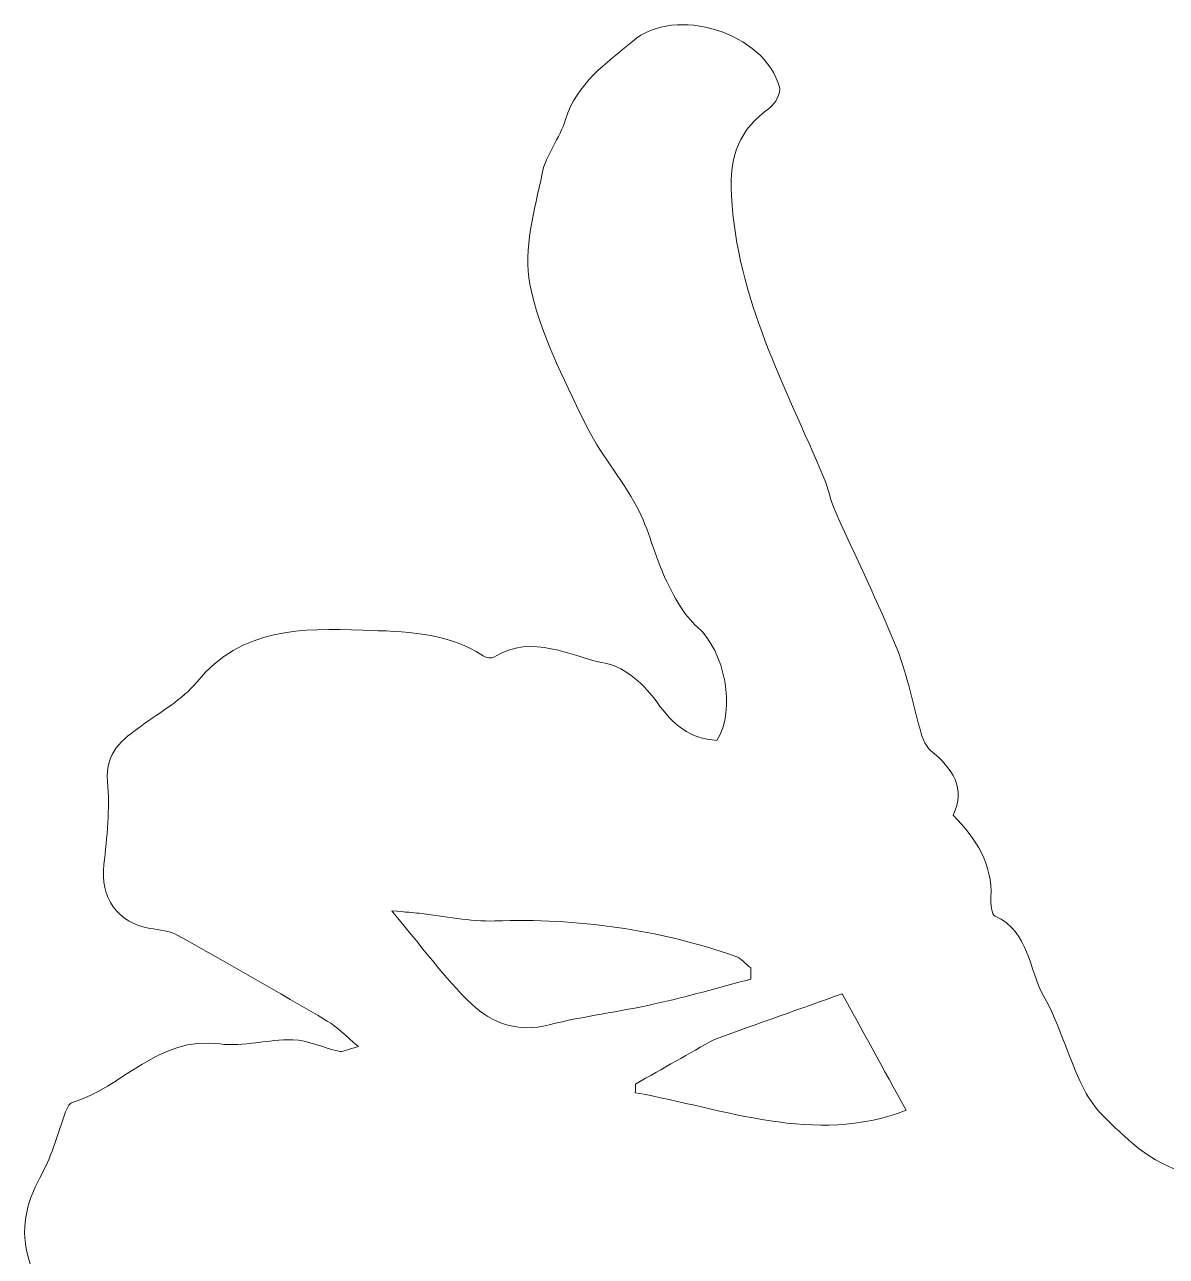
# Model space of a CAD drawing. Header units: inches. Extents: x -3733042 to -3450527, y 579159 to 997713.
# Drawn here: x -3678061.3 to -3677662.2, y 795868.8 to 796299.6 of the extents above; entities that cross this region are included whole.
import ezdxf

# ---------------------------------------------------------------- set-up
doc = ezdxf.new("R2010")
doc.units = ezdxf.units.IN
doc.header["$LTSCALE"] = 1000
doc.header["$MEASUREMENT"] = 0
doc.layers.get('0').update_dxf_attribs({"lineweight": 18})

msp = doc.modelspace()

# ---------------------------------------------------------------- linework, layer by layer
for points in [[(-3677848.85, 796293.74), (-3677833.74, 796306.66), (-3677802.6, 796296.78), (-3677797.4, 796277.69)], [(-3677872.17, 796266.42), (-3677868.36, 796279.14), (-3677857.96, 796285.96), (-3677848.85, 796293.74)], [(-3677797.4, 796277.69), (-3677796.92, 796275.69), (-3677798.86, 796271.94), (-3677800.73, 796270.55)], [(-3677800.73, 796270.55), (-3677811.45, 796262.87), (-3677815.01, 796254.02), (-3677814.23, 796239.87)], [(-3677880.41, 796247.52), (-3677879.09, 796254.08), (-3677874.18, 796259.89), (-3677872.17, 796266.42)], [(-3677884.71, 796208.8), (-3677887.16, 796220.98), (-3677882.96, 796234.74), (-3677880.41, 796247.52)], [(-3677814.23, 796239.87), (-3677812.29, 796203.7), (-3677795.37, 796173.11), (-3677781.87, 796141.14)], [(-3677865.52, 796160.42), (-3677873.01, 796176.08), (-3677881.28, 796192.04), (-3677884.71, 796208.8)], [(-3677847.24, 796130.93), (-3677852.67, 796141.14), (-3677860.58, 796150.05), (-3677865.52, 796160.42)], [(-3677781.87, 796141.14), (-3677780.32, 796137.39), (-3677779.61, 796133.29), (-3677777.99, 796129.57)], [(-3677837.23, 796105.71), (-3677841.1, 796113.88), (-3677843.04, 796122.98), (-3677847.24, 796130.93)], [(-3677777.99, 796129.57), (-3677770.76, 796113.39), (-3677762.88, 796097.53), (-3677756.29, 796081.16)], [(-3677826.05, 796088.88), (-3677830.96, 796093.14), (-3677834.39, 796099.63), (-3677837.23, 796105.71)], [(-3678001.04, 796069.76), (-3677985.47, 796088.81), (-3677964.29, 796088.49), (-3677943.1, 796087.81)], [(-3677943.1, 796087.81), (-3677928.66, 796087.33), (-3677913.9, 796087.33), (-3677900.98, 796078.8)], [(-3677819.33, 796049.25), (-3677812.36, 796060.04), (-3677816.69, 796080.58), (-3677826.05, 796088.88)], [(-3677897.24, 796078.38), (-3677883.61, 796086.84), (-3677870.62, 796078.54), (-3677857.83, 796076.12)], [(-3677900.98, 796078.8), (-3677900.01, 796078.19), (-3677898.08, 796077.86), (-3677897.24, 796078.38)], [(-3677756.29, 796081.16), (-3677752.51, 796071.73), (-3677750.73, 796061.49), (-3677747.83, 796051.7)], [(-3677857.83, 796076.12), (-3677851.24, 796074.86), (-3677844.4, 796068.47), (-3677840.23, 796062.59)], [(-3678020.52, 796054.32), (-3678013.83, 796059.23), (-3678006.21, 796063.46), (-3678001.04, 796069.76)], [(-3677840.23, 796062.59), (-3677834.71, 796054.8), (-3677828.77, 796049.8), (-3677819.33, 796049.25)], [(-3678032.34, 796035.01), (-3678033.27, 796045.15), (-3678027.17, 796049.48), (-3678020.52, 796054.32)], [(-3677747.83, 796051.7), (-3677747.25, 796049.54), (-3677746.18, 796047.12), (-3677744.57, 796045.76)], [(-3677744.57, 796045.76), (-3677736.85, 796039.46), (-3677732.07, 796032.39), (-3677736.72, 796023.12)], [(-3678033.6, 796005.84), (-3678032.5, 796015.47), (-3678031.47, 796025.35), (-3678032.34, 796035.01)], [(-3677736.72, 796023.12), (-3677728.51, 796014.59), (-3677722.96, 796006), (-3677723.47, 795994.38)], [(-3678017.51, 795983.52), (-3678028.88, 795985.36), (-3678035.02, 795994.41), (-3678033.6, 796005.84)], [(-3677723.47, 795994.38), (-3677723.6, 795992.11), (-3677723.25, 795988.37), (-3677721.99, 795987.82)], [(-3677923.33, 795988.79), (-3677925.5, 795988.98), (-3677927.66, 795989.21), (-3677932.99, 795989.69)], [(-3677932.99, 795989.69), (-3677922.49, 795977.22), (-3677914.61, 795966.21), (-3677905.02, 795957.01)], [(-3677896.95, 795986.11), (-3677905.7, 795985.82), (-3677914.55, 795987.82), (-3677923.33, 795988.79)], [(-3677721.99, 795987.82), (-3677710.04, 795982.23), (-3677710.3, 795969.31), (-3677705.06, 795959.91)], [(-3678007.76, 795981.07), (-3678010.6, 795982.65), (-3678014.22, 795982.97), (-3678017.51, 795983.52)], [(-3677812.71, 795973.74), (-3677839.97, 795983.23), (-3677868.04, 795987.11), (-3677896.95, 795986.11)], [(-3677955.5, 795951.1), (-3677972.81, 795961.27), (-3677990.25, 795971.28), (-3678007.76, 795981.07)], [(-3677807.42, 795969.7), (-3677809.19, 795971.06), (-3677810.74, 795973.03), (-3677812.71, 795973.74)], [(-3677807.38, 795965.79), (-3677807.38, 795967.08), (-3677807.42, 795968.38), (-3677807.42, 795969.7)], [(-3677841.1, 795957.07), (-3677829.8, 795959.59), (-3677818.62, 795962.82), (-3677807.38, 795965.79)], [(-3677905.02, 795957.01), (-3677897.98, 795950.29), (-3677888.74, 795946.96), (-3677877.99, 795949.77)], [(-3677877.99, 795949.77), (-3677865.88, 795952.87), (-3677853.31, 795954.33), (-3677841.1, 795957.07)], [(-3677775.51, 795960.66), (-3677790.27, 795955.36), (-3677804.54, 795950.29), (-3677820.17, 795944.7)], [(-3677753.12, 795919.9), (-3677761.2, 795934.59), (-3677768.76, 795948.32), (-3677775.51, 795960.66)], [(-3677705.06, 795959.91), (-3677699.03, 795949.16), (-3677696.09, 795936.69), (-3677690.14, 795925.81)], [(-3677944.59, 795942.18), (-3677949.43, 795946.25), (-3677952.21, 795949.16), (-3677955.5, 795951.1)], [(-3678044.9, 795922.45), (-3678027.11, 795927.91), (-3678014.61, 795945.99), (-3677993.13, 795943.12)], [(-3677993.13, 795943.12), (-3677984.83, 795942.02), (-3677976.11, 795944.77), (-3677967.58, 795944.54)], [(-3677967.58, 795944.54), (-3677962.19, 795944.38), (-3677956.89, 795941.79), (-3677951.5, 795940.53)], [(-3677820.17, 795944.7), (-3677828.8, 795939.86), (-3677838.29, 795934.43), (-3677847.76, 795929.07)], [(-3677951.5, 795940.53), (-3677950.33, 795940.24), (-3677948.98, 795941.05), (-3677944.59, 795942.18)], [(-3677847.76, 795929.07), (-3677847.79, 795928.07), (-3677847.79, 795927.07), (-3677847.82, 795926.03)], [(-3678047, 795919.32), (-3678046.52, 795920.48), (-3678045.84, 795922.16), (-3678044.9, 795922.45)], [(-3677847.82, 795926.03), (-3677816.27, 795920.41), (-3677785.23, 795907.53), (-3677753.12, 795919.9)], [(-3677690.14, 795925.81), (-3677686.56, 795919.22), (-3677680.2, 795913.92), (-3677674.45, 795908.75)], [(-3678055.24, 795897.77), (-3678051.56, 795904.43), (-3678049.75, 795912.08), (-3678047, 795919.32)], [(-3677674.45, 795908.75), (-3677659.91, 795895.74), (-3677642.34, 795894.38), (-3677623.67, 795894.28)], [(-3678060.37, 795869.48), (-3678062.86, 795880.3), (-3678060.18, 795888.7), (-3678055.24, 795897.77)], [(-3678028.49, 795848.1), (-3678039.28, 795840.31), (-3678056.79, 795853.98), (-3678060.37, 795869.48)]]:
    msp.add_open_spline(points, degree=3)

doc.saveas('drawing.dxf')
